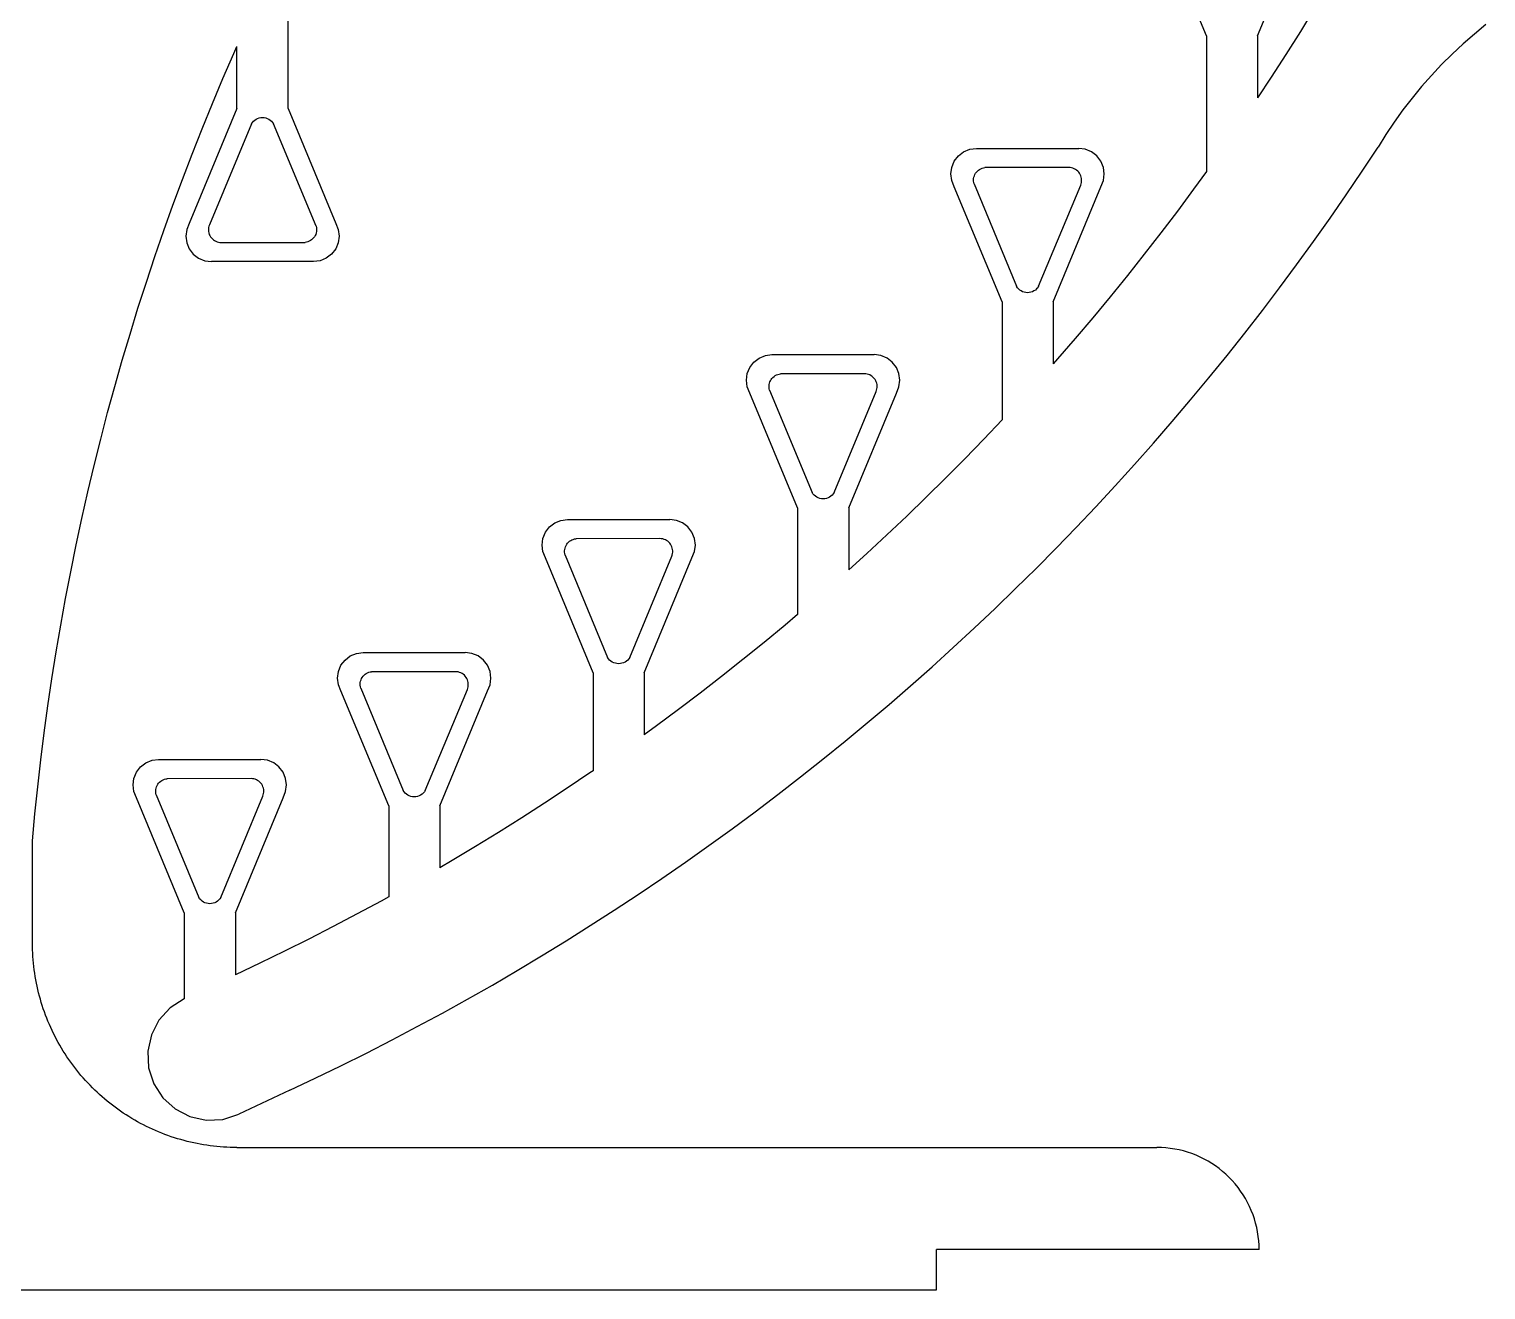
# Model space of a CAD drawing. Extents: x -457 to 457, y -182 to 182.
# Drawn here: x -241.8 to -60.8, y -181.5 to -24.8 of the extents above; entities that cross this region are included whole.
import ezdxf

# ---------------------------------------------------------------- set-up
doc = ezdxf.new("R2010")
doc.units = 0
doc.header["$MEASUREMENT"] = 0
doc.layers.get('0').update_dxf_attribs({"linetype": 'CONTINUOUS'})

msp = doc.modelspace()

# ---------------------------------------------------------------- linework, layer by layer
for p, q in [((-95.49, -25.63), (-101.42, -11.34)), ((-89.14, -25.63), (-83.22, -11.34)), ((-209.6, -34.65), (-209.6, -13.5)), ((-82.06, -22.21), (-83.83, -25.09)), ((-83.83, -25.09), (-85.63, -27.95)), ((-60.78, -24.24), (-62.21, -25.42)), ((-216.34, -27.83), (-215.95, -26.94)), ((-215.95, -34.65), (-215.95, -26.94)), ((-95.49, -25.63), (-95.49, -42.5)), ((-89.14, -25.63), (-89.14, -33.33)), ((-63.61, -26.64), (-64.96, -27.9)), ((-62.21, -25.42), (-63.61, -26.64)), ((-217.69, -30.94), (-216.34, -27.83)), ((-85.63, -27.95), (-87.47, -30.79)), ((-64.96, -27.9), (-66.28, -29.21)), ((-67.54, -30.56), (-68.77, -31.95)), ((-66.28, -29.21), (-67.54, -30.56)), ((-219, -34.05), (-217.69, -30.94)), ((-87.47, -30.79), (-89.14, -33.33)), ((-68.77, -31.95), (-69.95, -33.38)), ((-220.27, -37.19), (-219, -34.05)), ((-69.95, -33.38), (-71.08, -34.85)), ((-215.95, -34.65), (-221.87, -48.94)), ((-213.9, -36.23), (-213.74, -36.1)), ((-213.74, -36.1), (-213.57, -35.98)), ((-213.57, -35.98), (-213.38, -35.89)), ((-213.38, -35.89), (-213.18, -35.82)), ((-213.18, -35.82), (-212.98, -35.78)), ((-212.98, -35.78), (-212.77, -35.77)), ((-212.77, -35.77), (-212.57, -35.78)), ((-212.57, -35.78), (-212.36, -35.82)), ((-212.36, -35.82), (-212.17, -35.89)), ((-212.17, -35.89), (-211.98, -35.98)), ((-211.98, -35.98), (-211.81, -36.1)), ((-211.81, -36.1), (-211.65, -36.23)), ((-209.6, -34.65), (-203.67, -48.94)), ((-71.08, -34.85), (-72.16, -36.36)), ((-221.52, -40.33), (-220.27, -37.19)), ((-214.15, -36.56), (-219.37, -49.12)), ((-214.15, -36.56), (-214.03, -36.39)), ((-214.03, -36.39), (-213.9, -36.23)), ((-211.65, -36.23), (-211.51, -36.39)), ((-211.51, -36.39), (-211.4, -36.56)), ((-206.12, -49.29), (-211.4, -36.56)), ((-73.19, -37.9), (-74.17, -39.47)), ((-72.16, -36.36), (-73.19, -37.9)), ((-125.66, -40.05), (-124.89, -39.74)), ((-124.89, -39.74), (-124.07, -39.63)), ((-124.07, -39.63), (-111.37, -39.63)), ((-110.55, -39.74), (-111.37, -39.63)), ((-109.78, -40.05), (-110.55, -39.74)), ((-76.13, -42.44), (-74.17, -39.47)), ((-222.72, -43.49), (-221.52, -40.33)), ((-127.14, -41.98), (-126.82, -41.22)), ((-126.82, -41.22), (-126.31, -40.56)), ((-126.31, -40.56), (-125.66, -40.05)), ((-109.12, -40.56), (-109.78, -40.05)), ((-108.62, -41.22), (-109.12, -40.56)), ((-108.3, -41.98), (-108.62, -41.22)), ((-127.24, -42.8), (-127.14, -41.98)), ((-127.14, -43.63), (-127.24, -42.8)), ((-124.43, -43.53), (-124.42, -43.36)), ((-124.42, -43.36), (-124.38, -43.19)), ((-124.38, -43.19), (-124.33, -43.02)), ((-124.33, -43.02), (-124.26, -42.87)), ((-124.26, -42.87), (-124.17, -42.72)), ((-124.17, -42.72), (-124.07, -42.58)), ((-124.07, -42.58), (-123.95, -42.45)), ((-123.95, -42.45), (-123.82, -42.34)), ((-123.82, -42.34), (-123.67, -42.24)), ((-123.67, -42.24), (-123.52, -42.16)), ((-123.52, -42.16), (-123.36, -42.09)), ((-123.36, -42.09), (-123.19, -42.05)), ((-123.19, -42.05), (-123.02, -42.02)), ((-112.59, -42.01), (-123.02, -42.02)), ((-112.42, -42.02), (-112.59, -42.01)), ((-112.25, -42.05), (-112.42, -42.02)), ((-112.08, -42.1), (-112.25, -42.05)), ((-111.92, -42.16), (-112.08, -42.1)), ((-111.77, -42.24), (-111.92, -42.16)), ((-111.62, -42.34), (-111.77, -42.24)), ((-111.49, -42.45), (-111.62, -42.34)), ((-111.37, -42.58), (-111.49, -42.45)), ((-111.27, -42.72), (-111.37, -42.58)), ((-111.18, -42.87), (-111.27, -42.72)), ((-111.11, -43.03), (-111.18, -42.87)), ((-111.06, -43.19), (-111.11, -43.03)), ((-111.02, -43.36), (-111.06, -43.19)), ((-111, -43.53), (-111.02, -43.36)), ((-108.19, -42.8), (-108.3, -41.98)), ((-108.3, -43.63), (-108.19, -42.8)), ((-95.49, -42.5), (-97.09, -44.7)), ((-78.12, -45.38), (-76.13, -42.44)), ((-223.89, -46.67), (-222.72, -43.49)), ((-126.82, -44.39), (-127.14, -43.63)), ((-120.89, -58.68), (-126.82, -44.39)), ((-124.43, -43.7), (-124.43, -43.53)), ((-124.41, -43.88), (-124.43, -43.7)), ((-124.37, -44.04), (-124.41, -43.88)), ((-124.37, -44.04), (-119.09, -56.77)), ((-116.34, -56.77), (-111.12, -44.21)), ((-114.54, -58.68), (-108.62, -44.39)), ((-111.12, -44.21), (-111.07, -44.05)), ((-111.07, -44.05), (-111.03, -43.88)), ((-111.03, -43.88), (-111, -43.71)), ((-111, -43.71), (-111, -43.53)), ((-108.62, -44.39), (-108.3, -43.63)), ((-97.09, -44.7), (-99.1, -47.42)), ((-225.03, -49.85), (-223.89, -46.67)), ((-80.14, -48.31), (-78.12, -45.38)), ((-99.1, -47.42), (-101.15, -50.11)), ((-82.2, -51.21), (-80.14, -48.31)), ((-226.14, -53.05), (-225.03, -49.85)), ((-222.19, -49.71), (-222.3, -50.53)), ((-222.3, -50.53), (-222.19, -51.35)), ((-221.87, -48.94), (-222.19, -49.71)), ((-219.47, -49.46), (-219.49, -49.63)), ((-219.49, -49.63), (-219.49, -49.8)), ((-219.49, -49.8), (-219.47, -49.97)), ((-219.43, -49.29), (-219.47, -49.46)), ((-219.47, -49.97), (-219.44, -50.14)), ((-219.44, -50.14), (-219.38, -50.31)), ((-219.37, -49.12), (-219.43, -49.29)), ((-219.38, -50.31), (-219.31, -50.47)), ((-219.31, -50.47), (-219.22, -50.61)), ((-219.22, -50.61), (-219.12, -50.75)), ((-206.32, -50.62), (-206.43, -50.75)), ((-206.24, -50.47), (-206.32, -50.62)), ((-206.16, -50.31), (-206.24, -50.47)), ((-206.11, -50.14), (-206.16, -50.31)), ((-206.12, -49.29), (-206.08, -49.46)), ((-206.07, -49.97), (-206.11, -50.14)), ((-206.08, -49.46), (-206.06, -49.63)), ((-206.06, -49.8), (-206.07, -49.97)), ((-206.06, -49.63), (-206.06, -49.8)), ((-203.67, -48.94), (-203.36, -49.71)), ((-203.36, -49.71), (-203.25, -50.53)), ((-203.25, -50.53), (-203.36, -51.35)), ((-101.15, -50.11), (-103.22, -52.79)), ((-222.19, -51.35), (-221.87, -52.12)), ((-221.87, -52.12), (-221.37, -52.77)), ((-219.12, -50.75), (-219, -50.88)), ((-219, -50.88), (-218.87, -50.99)), ((-218.87, -50.99), (-218.73, -51.09)), ((-218.73, -51.09), (-218.57, -51.17)), ((-218.57, -51.17), (-218.41, -51.24)), ((-218.41, -51.24), (-218.25, -51.28)), ((-218.25, -51.28), (-218.08, -51.31)), ((-218.08, -51.31), (-217.9, -51.32)), ((-217.9, -51.32), (-207.47, -51.31)), ((-207.3, -51.28), (-207.47, -51.31)), ((-207.13, -51.24), (-207.3, -51.28)), ((-206.97, -51.17), (-207.13, -51.24)), ((-206.82, -51.09), (-206.97, -51.17)), ((-206.68, -50.99), (-206.82, -51.09)), ((-206.55, -50.88), (-206.68, -50.99)), ((-206.43, -50.75), (-206.55, -50.88)), ((-203.67, -52.12), (-204.18, -52.77)), ((-203.36, -51.35), (-203.67, -52.12)), ((-84.29, -54.09), (-82.2, -51.21)), ((-227.2, -56.26), (-226.14, -53.05)), ((-221.37, -52.77), (-220.71, -53.28)), ((-220.71, -53.28), (-219.95, -53.59)), ((-219.95, -53.59), (-219.12, -53.7)), ((-206.42, -53.7), (-219.12, -53.7)), ((-205.6, -53.59), (-206.42, -53.7)), ((-204.84, -53.28), (-205.6, -53.59)), ((-204.18, -52.77), (-204.84, -53.28)), ((-103.22, -52.79), (-105.32, -55.44)), ((-86.4, -56.94), (-84.29, -54.09)), ((-105.32, -55.44), (-107.46, -58.06)), ((-228.24, -59.48), (-227.2, -56.26)), ((-118.98, -56.94), (-119.09, -56.77)), ((-118.84, -57.1), (-118.98, -56.94)), ((-118.68, -57.23), (-118.84, -57.1)), ((-118.51, -57.35), (-118.68, -57.23)), ((-118.33, -57.44), (-118.51, -57.35)), ((-118.13, -57.51), (-118.33, -57.44)), ((-117.93, -57.55), (-118.13, -57.51)), ((-117.72, -57.56), (-117.93, -57.55)), ((-117.51, -57.55), (-117.72, -57.56)), ((-117.31, -57.51), (-117.51, -57.55)), ((-117.11, -57.44), (-117.31, -57.51)), ((-116.92, -57.35), (-117.11, -57.44)), ((-116.75, -57.23), (-116.92, -57.35)), ((-116.6, -57.1), (-116.75, -57.23)), ((-116.46, -56.94), (-116.6, -57.1)), ((-116.34, -56.77), (-116.46, -56.94)), ((-88.55, -59.78), (-86.4, -56.94)), ((-229.23, -62.71), (-228.24, -59.48)), ((-120.89, -58.68), (-120.89, -73.38)), ((-114.54, -58.68), (-114.54, -66.39)), ((-107.46, -58.06), (-109.62, -60.67)), ((-109.62, -60.67), (-111.81, -63.24)), ((-90.73, -62.59), (-88.55, -59.78)), ((-230.19, -65.96), (-229.23, -62.71)), ((-111.81, -63.24), (-114.02, -65.8)), ((-92.94, -65.37), (-90.73, -62.59)), ((-231.12, -69.21), (-230.19, -65.96)), ((-152.54, -67.62), (-152.22, -66.85)), ((-152.22, -66.85), (-151.71, -66.19)), ((-151.71, -66.19), (-151.06, -65.69)), ((-151.06, -65.69), (-150.29, -65.37)), ((-150.29, -65.37), (-149.47, -65.26)), ((-149.47, -65.26), (-136.77, -65.26)), ((-135.95, -65.37), (-136.77, -65.26)), ((-135.18, -65.69), (-135.95, -65.37)), ((-134.52, -66.19), (-135.18, -65.69)), ((-134.02, -66.85), (-134.52, -66.19)), ((-133.7, -67.62), (-134.02, -66.85)), ((-114.02, -65.8), (-114.54, -66.39)), ((-95.18, -68.13), (-92.94, -65.37)), ((-152.64, -68.44), (-152.54, -67.62)), ((-152.54, -69.26), (-152.64, -68.44)), ((-149.78, -68.82), (-149.73, -68.66)), ((-149.73, -68.66), (-149.66, -68.5)), ((-149.66, -68.5), (-149.57, -68.35)), ((-149.57, -68.35), (-149.47, -68.21)), ((-149.47, -68.21), (-149.35, -68.09)), ((-149.35, -68.09), (-149.22, -67.97)), ((-149.22, -67.97), (-149.07, -67.87)), ((-149.07, -67.87), (-148.92, -67.79)), ((-148.92, -67.79), (-148.76, -67.73)), ((-148.76, -67.73), (-148.59, -67.68)), ((-148.59, -67.68), (-148.42, -67.65)), ((-137.99, -67.65), (-148.42, -67.65)), ((-137.82, -67.66), (-137.99, -67.65)), ((-137.65, -67.68), (-137.82, -67.66)), ((-137.48, -67.73), (-137.65, -67.68)), ((-137.32, -67.79), (-137.48, -67.73)), ((-137.17, -67.88), (-137.32, -67.79)), ((-137.02, -67.97), (-137.17, -67.88)), ((-136.89, -68.09), (-137.02, -67.97)), ((-136.77, -68.21), (-136.89, -68.09)), ((-136.67, -68.35), (-136.77, -68.21)), ((-136.58, -68.5), (-136.67, -68.35)), ((-136.51, -68.66), (-136.58, -68.5)), ((-136.46, -68.82), (-136.51, -68.66)), ((-133.59, -68.44), (-133.7, -67.62)), ((-133.7, -69.26), (-133.59, -68.44)), ((-97.46, -70.87), (-95.18, -68.13)), ((-232.01, -72.47), (-231.12, -69.21)), ((-152.22, -70.03), (-152.54, -69.26)), ((-146.29, -84.31), (-152.22, -70.03)), ((-149.83, -69.16), (-149.82, -68.99)), ((-149.83, -69.34), (-149.83, -69.16)), ((-149.81, -69.51), (-149.83, -69.34)), ((-149.82, -68.99), (-149.78, -68.82)), ((-149.77, -69.68), (-149.81, -69.51)), ((-149.77, -69.68), (-144.49, -82.4)), ((-141.74, -82.4), (-136.52, -69.84)), ((-139.94, -84.31), (-134.02, -70.03)), ((-136.52, -69.84), (-136.47, -69.68)), ((-136.47, -69.68), (-136.43, -69.51)), ((-136.42, -68.99), (-136.46, -68.82)), ((-136.43, -69.51), (-136.4, -69.34)), ((-136.4, -69.17), (-136.42, -68.99)), ((-136.4, -69.34), (-136.4, -69.17)), ((-134.02, -70.03), (-133.7, -69.26)), ((-99.76, -73.58), (-97.46, -70.87)), ((-232.87, -75.75), (-232.01, -72.47)), ((-120.89, -73.38), (-123.16, -75.77)), ((-102.09, -76.27), (-99.76, -73.58)), ((-233.69, -79.03), (-232.87, -75.75)), ((-123.16, -75.77), (-125.52, -78.2)), ((-104.45, -78.93), (-102.09, -76.27)), ((-234.47, -82.32), (-233.69, -79.03)), ((-125.52, -78.2), (-127.9, -80.61)), ((-106.83, -81.56), (-104.45, -78.93)), ((-127.9, -80.61), (-130.3, -82.99)), ((-235.22, -85.62), (-234.47, -82.32)), ((-144.38, -82.58), (-144.49, -82.4)), ((-144.24, -82.73), (-144.38, -82.58)), ((-144.08, -82.87), (-144.24, -82.73)), ((-143.91, -82.98), (-144.08, -82.87)), ((-143.73, -83.08), (-143.91, -82.98)), ((-143.53, -83.14), (-143.73, -83.08)), ((-143.33, -83.18), (-143.53, -83.14)), ((-143.12, -83.2), (-143.33, -83.18)), ((-142.91, -83.18), (-143.12, -83.2)), ((-142.71, -83.14), (-142.91, -83.18)), ((-142.51, -83.08), (-142.71, -83.14)), ((-142.32, -82.98), (-142.51, -83.08)), ((-142.15, -82.87), (-142.32, -82.98)), ((-142, -82.73), (-142.15, -82.87)), ((-141.86, -82.58), (-142, -82.73)), ((-141.74, -82.4), (-141.86, -82.58)), ((-130.3, -82.99), (-132.73, -85.34)), ((-109.25, -84.17), (-106.83, -81.56)), ((-146.29, -84.31), (-146.29, -97.56)), ((-139.94, -84.31), (-139.94, -92.02)), ((-111.7, -86.75), (-109.25, -84.17)), ((-235.93, -88.92), (-235.22, -85.62)), ((-177.62, -87.34), (-177.11, -86.68)), ((-177.11, -86.68), (-176.46, -86.18)), ((-176.46, -86.18), (-175.69, -85.86)), ((-175.69, -85.86), (-174.87, -85.75)), ((-174.87, -85.75), (-162.17, -85.75)), ((-161.35, -85.86), (-162.17, -85.75)), ((-160.58, -86.18), (-161.35, -85.86)), ((-159.92, -86.68), (-160.58, -86.18)), ((-159.42, -87.34), (-159.92, -86.68)), ((-132.73, -85.34), (-135.19, -87.66)), ((-114.17, -89.31), (-111.7, -86.75)), ((-178.04, -88.93), (-177.94, -88.1)), ((-177.94, -88.1), (-177.62, -87.34)), ((-174.87, -88.7), (-174.75, -88.57)), ((-174.75, -88.57), (-174.62, -88.46)), ((-174.62, -88.46), (-174.47, -88.36)), ((-174.47, -88.36), (-174.32, -88.28)), ((-174.32, -88.28), (-174.16, -88.22)), ((-174.16, -88.22), (-173.99, -88.17)), ((-173.99, -88.17), (-173.82, -88.14)), ((-163.39, -88.13), (-173.82, -88.14)), ((-163.22, -88.14), (-163.39, -88.13)), ((-163.05, -88.17), (-163.22, -88.14)), ((-162.88, -88.22), (-163.05, -88.17)), ((-162.72, -88.28), (-162.88, -88.22)), ((-162.57, -88.36), (-162.72, -88.28)), ((-162.42, -88.46), (-162.57, -88.36)), ((-162.29, -88.58), (-162.42, -88.46)), ((-162.17, -88.7), (-162.29, -88.58)), ((-159.1, -88.1), (-159.42, -87.34)), ((-158.99, -88.93), (-159.1, -88.1)), ((-135.19, -87.66), (-137.67, -89.96)), ((-236.6, -92.24), (-235.93, -88.92)), ((-177.94, -89.75), (-178.04, -88.93)), ((-177.62, -90.51), (-177.94, -89.75)), ((-175.23, -89.65), (-175.22, -89.48)), ((-175.23, -89.83), (-175.23, -89.65)), ((-175.21, -90), (-175.23, -89.83)), ((-175.22, -89.48), (-175.18, -89.31)), ((-175.17, -90.17), (-175.21, -90)), ((-175.18, -89.31), (-175.13, -89.15)), ((-175.17, -90.17), (-169.89, -102.89)), ((-175.13, -89.15), (-175.06, -88.99)), ((-175.06, -88.99), (-174.97, -88.84)), ((-174.97, -88.84), (-174.87, -88.7)), ((-167.14, -102.89), (-161.92, -90.33)), ((-162.07, -88.84), (-162.17, -88.7)), ((-161.98, -88.99), (-162.07, -88.84)), ((-161.91, -89.15), (-161.98, -88.99)), ((-161.92, -90.33), (-161.87, -90.17)), ((-161.86, -89.31), (-161.91, -89.15)), ((-161.87, -90.17), (-161.83, -90)), ((-161.82, -89.48), (-161.86, -89.31)), ((-161.83, -90), (-161.8, -89.83)), ((-161.8, -89.65), (-161.82, -89.48)), ((-161.8, -89.83), (-161.8, -89.65)), ((-159.42, -90.51), (-159.1, -89.75)), ((-159.1, -89.75), (-158.99, -88.93)), ((-137.67, -89.96), (-139.94, -92.02)), ((-116.67, -91.84), (-114.17, -89.31)), ((-237.24, -95.56), (-236.6, -92.24)), ((-171.69, -104.8), (-177.62, -90.51)), ((-165.34, -104.8), (-159.42, -90.51)), ((-119.2, -94.34), (-116.67, -91.84)), ((-237.84, -98.89), (-237.24, -95.56)), ((-121.76, -96.81), (-119.2, -94.34)), ((-146.29, -97.56), (-147.84, -98.88)), ((-124.34, -99.25), (-121.76, -96.81)), ((-238.41, -102.22), (-237.84, -98.89)), ((-147.84, -98.88), (-150.45, -101.04)), ((-126.95, -101.67), (-124.34, -99.25)), ((-150.45, -101.04), (-153.08, -103.17)), ((-238.94, -105.57), (-238.41, -102.22)), ((-202.51, -103.22), (-201.86, -102.71)), ((-201.86, -102.71), (-201.09, -102.4)), ((-201.09, -102.4), (-200.27, -102.29)), ((-200.27, -102.29), (-187.57, -102.29)), ((-186.75, -102.4), (-187.57, -102.29)), ((-185.98, -102.71), (-186.75, -102.4)), ((-185.32, -103.22), (-185.98, -102.71)), ((-169.78, -103.06), (-169.89, -102.89)), ((-169.64, -103.22), (-169.78, -103.06)), ((-167.26, -103.06), (-167.4, -103.22)), ((-167.14, -102.89), (-167.26, -103.06)), ((-129.58, -104.06), (-126.95, -101.67)), ((-203.44, -105.46), (-203.34, -104.64)), ((-203.34, -104.64), (-203.02, -103.88)), ((-203.02, -103.88), (-202.51, -103.22)), ((-200.02, -105), (-199.87, -104.9)), ((-199.87, -104.9), (-199.72, -104.82)), ((-199.72, -104.82), (-199.56, -104.75)), ((-199.56, -104.75), (-199.39, -104.71)), ((-199.39, -104.71), (-199.22, -104.68)), ((-188.79, -104.67), (-199.22, -104.68)), ((-188.62, -104.68), (-188.79, -104.67)), ((-188.45, -104.71), (-188.62, -104.68)), ((-188.28, -104.76), (-188.45, -104.71)), ((-188.12, -104.82), (-188.28, -104.76)), ((-187.97, -104.9), (-188.12, -104.82)), ((-187.82, -105), (-187.97, -104.9)), ((-184.82, -103.88), (-185.32, -103.22)), ((-184.5, -104.64), (-184.82, -103.88)), ((-184.39, -105.46), (-184.5, -104.64)), ((-171.69, -104.8), (-171.69, -116.99)), ((-169.48, -103.36), (-169.64, -103.22)), ((-169.31, -103.47), (-169.48, -103.36)), ((-169.13, -103.56), (-169.31, -103.47)), ((-168.93, -103.63), (-169.13, -103.56)), ((-168.73, -103.67), (-168.93, -103.63)), ((-168.52, -103.68), (-168.73, -103.67)), ((-168.31, -103.67), (-168.52, -103.68)), ((-168.11, -103.63), (-168.31, -103.67)), ((-167.91, -103.56), (-168.11, -103.63)), ((-167.72, -103.47), (-167.91, -103.56)), ((-167.55, -103.36), (-167.72, -103.47)), ((-167.4, -103.22), (-167.55, -103.36)), ((-165.34, -104.8), (-165.34, -112.51)), ((-153.08, -103.17), (-155.73, -105.27)), ((-132.25, -106.42), (-129.58, -104.06)), ((-239.43, -108.91), (-238.94, -105.57)), ((-203.34, -106.29), (-203.44, -105.46)), ((-203.02, -107.05), (-203.34, -106.29)), ((-200.63, -106.19), (-200.62, -106.02)), ((-200.63, -106.36), (-200.63, -106.19)), ((-200.61, -106.54), (-200.63, -106.36)), ((-200.62, -106.02), (-200.58, -105.85)), ((-200.57, -106.7), (-200.61, -106.54)), ((-200.58, -105.85), (-200.53, -105.68)), ((-200.57, -106.7), (-195.29, -119.43)), ((-200.53, -105.68), (-200.46, -105.53)), ((-200.46, -105.53), (-200.37, -105.38)), ((-200.37, -105.38), (-200.27, -105.24)), ((-200.27, -105.24), (-200.15, -105.11)), ((-200.15, -105.11), (-200.02, -105)), ((-187.69, -105.11), (-187.82, -105)), ((-187.57, -105.24), (-187.69, -105.11)), ((-187.47, -105.38), (-187.57, -105.24)), ((-187.38, -105.53), (-187.47, -105.38)), ((-187.31, -105.68), (-187.38, -105.53)), ((-187.32, -106.87), (-187.27, -106.71)), ((-187.26, -105.85), (-187.31, -105.68)), ((-187.27, -106.71), (-187.23, -106.54)), ((-187.22, -106.02), (-187.26, -105.85)), ((-187.23, -106.54), (-187.2, -106.36)), ((-187.2, -106.19), (-187.22, -106.02)), ((-187.2, -106.36), (-187.2, -106.19)), ((-184.82, -107.05), (-184.5, -106.29)), ((-184.5, -106.29), (-184.39, -105.46)), ((-155.73, -105.27), (-158.4, -107.34)), ((-134.93, -108.75), (-132.25, -106.42)), ((-197.09, -121.34), (-203.02, -107.05)), ((-192.54, -119.43), (-187.32, -106.87)), ((-190.74, -121.34), (-184.82, -107.05)), ((-158.4, -107.34), (-161.1, -109.39)), ((-239.89, -112.26), (-239.43, -108.91)), ((-161.1, -109.39), (-163.81, -111.4)), ((-137.64, -111.04), (-134.93, -108.75)), ((-163.81, -111.4), (-165.34, -112.51)), ((-140.38, -113.31), (-137.64, -111.04)), ((-240.31, -115.62), (-239.89, -112.26)), ((-143.14, -115.55), (-140.38, -113.31)), ((-240.69, -118.98), (-240.31, -115.62)), ((-227.26, -116), (-226.49, -115.69)), ((-226.49, -115.69), (-225.67, -115.58)), ((-225.67, -115.58), (-212.97, -115.58)), ((-212.15, -115.69), (-212.97, -115.58)), ((-211.38, -116), (-212.15, -115.69)), ((-145.93, -117.76), (-143.14, -115.55)), ((-228.74, -117.93), (-228.42, -117.17)), ((-228.42, -117.17), (-227.91, -116.51)), ((-227.91, -116.51), (-227.26, -116)), ((-210.72, -116.51), (-211.38, -116)), ((-210.22, -117.17), (-210.72, -116.51)), ((-209.9, -117.93), (-210.22, -117.17)), ((-172.1, -117.26), (-174.9, -119.16)), ((-171.69, -116.99), (-172.1, -117.26)), ((-241.04, -122.35), (-240.69, -118.98)), ((-228.84, -118.75), (-228.74, -117.93)), ((-228.74, -119.57), (-228.84, -118.75)), ((-226.03, -119.48), (-226.02, -119.31)), ((-226.02, -119.31), (-225.98, -119.14)), ((-225.98, -119.14), (-225.93, -118.97)), ((-225.93, -118.97), (-225.86, -118.81)), ((-225.86, -118.81), (-225.77, -118.67)), ((-225.77, -118.67), (-225.67, -118.53)), ((-225.67, -118.53), (-225.55, -118.4)), ((-225.55, -118.4), (-225.42, -118.29)), ((-225.42, -118.29), (-225.27, -118.19)), ((-225.27, -118.19), (-225.12, -118.11)), ((-225.12, -118.11), (-224.96, -118.04)), ((-224.96, -118.04), (-224.79, -118)), ((-224.79, -118), (-224.62, -117.97)), ((-214.19, -117.96), (-224.62, -117.97)), ((-214.02, -117.97), (-214.19, -117.96)), ((-213.85, -118), (-214.02, -117.97)), ((-213.68, -118.04), (-213.85, -118)), ((-213.52, -118.11), (-213.68, -118.04)), ((-213.37, -118.19), (-213.52, -118.11)), ((-213.22, -118.29), (-213.37, -118.19)), ((-213.09, -118.4), (-213.22, -118.29)), ((-212.97, -118.53), (-213.09, -118.4)), ((-212.87, -118.67), (-212.97, -118.53)), ((-212.78, -118.82), (-212.87, -118.67)), ((-212.71, -118.97), (-212.78, -118.82)), ((-212.66, -119.14), (-212.71, -118.97)), ((-212.62, -119.31), (-212.66, -119.14)), ((-212.6, -119.48), (-212.62, -119.31)), ((-209.79, -118.75), (-209.9, -117.93)), ((-209.9, -119.57), (-209.79, -118.75)), ((-195.18, -119.6), (-195.29, -119.43)), ((-192.54, -119.43), (-192.66, -119.6)), ((-174.9, -119.16), (-177.72, -121.02)), ((-148.74, -119.94), (-145.93, -117.76)), ((-228.42, -120.34), (-228.74, -119.57)), ((-222.49, -134.63), (-228.42, -120.34)), ((-226.03, -119.65), (-226.03, -119.48)), ((-226.01, -119.82), (-226.03, -119.65)), ((-225.97, -119.99), (-226.01, -119.82)), ((-225.97, -119.99), (-220.69, -132.72)), ((-217.94, -132.72), (-212.72, -120.16)), ((-216.14, -134.63), (-210.22, -120.34)), ((-212.72, -120.16), (-212.67, -119.99)), ((-212.67, -119.99), (-212.63, -119.83)), ((-212.63, -119.83), (-212.6, -119.65)), ((-212.6, -119.65), (-212.6, -119.48)), ((-210.22, -120.34), (-209.9, -119.57)), ((-195.04, -119.76), (-195.18, -119.6)), ((-194.88, -119.89), (-195.04, -119.76)), ((-194.71, -120.01), (-194.88, -119.89)), ((-194.53, -120.1), (-194.71, -120.01)), ((-194.33, -120.17), (-194.53, -120.1)), ((-194.13, -120.21), (-194.33, -120.17)), ((-193.92, -120.22), (-194.13, -120.21)), ((-193.71, -120.21), (-193.92, -120.22)), ((-193.51, -120.17), (-193.71, -120.21)), ((-193.31, -120.1), (-193.51, -120.17)), ((-193.12, -120.01), (-193.31, -120.1)), ((-192.95, -119.89), (-193.12, -120.01)), ((-192.8, -119.76), (-192.95, -119.89)), ((-192.66, -119.6), (-192.8, -119.76)), ((-177.72, -121.02), (-180.57, -122.85)), ((-151.57, -122.09), (-148.74, -119.94)), ((-241.35, -125.71), (-241.04, -122.35)), ((-197.09, -121.34), (-197.09, -132.65)), ((-190.74, -121.34), (-190.74, -129.05)), ((-180.57, -122.85), (-183.43, -124.65)), ((-154.43, -124.21), (-151.57, -122.09)), ((-183.43, -124.65), (-186.31, -126.42)), ((-157.31, -126.29), (-154.43, -124.21)), ((-241.35, -138.41), (-241.35, -125.71)), ((-186.31, -126.42), (-189.22, -128.16)), ((-160.21, -128.35), (-157.31, -126.29)), ((-189.22, -128.16), (-190.74, -129.05)), ((-163.14, -130.37), (-160.21, -128.35)), ((-166.09, -132.36), (-163.14, -130.37)), ((-220.58, -132.89), (-220.69, -132.72)), ((-220.44, -133.05), (-220.58, -132.89)), ((-220.28, -133.18), (-220.44, -133.05)), ((-220.11, -133.3), (-220.28, -133.18)), ((-219.93, -133.39), (-220.11, -133.3)), ((-219.73, -133.46), (-219.93, -133.39)), ((-219.53, -133.5), (-219.73, -133.46)), ((-219.32, -133.51), (-219.53, -133.5)), ((-219.11, -133.5), (-219.32, -133.51)), ((-218.91, -133.46), (-219.11, -133.5)), ((-218.71, -133.39), (-218.91, -133.46)), ((-218.52, -133.3), (-218.71, -133.39)), ((-218.35, -133.18), (-218.52, -133.3)), ((-218.2, -133.05), (-218.35, -133.18)), ((-218.06, -132.89), (-218.2, -133.05)), ((-217.94, -132.72), (-218.06, -132.89)), ((-198.04, -133.18), (-201.01, -134.79)), ((-197.09, -132.65), (-198.04, -133.18)), ((-169.06, -134.32), (-166.09, -132.36)), ((-222.49, -134.63), (-222.49, -145.33)), ((-216.14, -134.63), (-216.14, -142.34)), ((-201.01, -134.79), (-204, -136.36)), ((-172.05, -136.24), (-169.06, -134.32)), ((-204, -136.36), (-207.01, -137.91)), ((-175.06, -138.14), (-172.05, -136.24)), ((-241.35, -138.83), (-241.35, -138.41)), ((-241.34, -139.25), (-241.35, -138.83)), ((-241.32, -139.66), (-241.34, -139.25)), ((-207.01, -137.91), (-210.04, -139.42)), ((-178.09, -140), (-175.06, -138.14)), ((-241.29, -140.08), (-241.32, -139.66)), ((-241.26, -140.49), (-241.29, -140.08)), ((-241.23, -140.9), (-241.26, -140.49)), ((-241.18, -141.32), (-241.23, -140.9)), ((-213.08, -140.89), (-216.14, -142.34)), ((-210.04, -139.42), (-213.08, -140.89)), ((-181.14, -141.82), (-178.09, -140)), ((-241.13, -141.73), (-241.18, -141.32)), ((-241.07, -142.14), (-241.13, -141.73)), ((-241.01, -142.55), (-241.07, -142.14)), ((-240.94, -142.96), (-241.01, -142.55)), ((-240.86, -143.37), (-240.94, -142.96)), ((-184.21, -143.62), (-181.14, -141.82)), ((-240.78, -143.78), (-240.86, -143.37)), ((-240.69, -144.18), (-240.78, -143.78)), ((-240.59, -144.59), (-240.69, -144.18)), ((-240.48, -144.99), (-240.59, -144.59)), ((-187.3, -145.38), (-184.21, -143.62)), ((-240.37, -145.39), (-240.48, -144.99)), ((-240.26, -145.79), (-240.37, -145.39)), ((-240.13, -146.18), (-240.26, -145.79)), ((-240, -146.58), (-240.13, -146.18)), ((-239.86, -146.97), (-240, -146.58)), ((-224.24, -146.46), (-225.63, -147.99)), ((-222.49, -145.33), (-224.24, -146.46)), ((-190.41, -147.1), (-187.3, -145.38)), ((-239.72, -147.36), (-239.86, -146.97)), ((-239.57, -147.75), (-239.72, -147.36)), ((-239.42, -148.13), (-239.57, -147.75)), ((-239.25, -148.52), (-239.42, -148.13)), ((-225.63, -147.99), (-226.58, -149.83)), ((-193.54, -148.79), (-190.41, -147.1)), ((-239.08, -148.9), (-239.25, -148.52)), ((-238.91, -149.27), (-239.08, -148.9)), ((-238.73, -149.65), (-238.91, -149.27)), ((-238.54, -150.02), (-238.73, -149.65)), ((-238.35, -150.39), (-238.54, -150.02)), ((-226.58, -149.83), (-227.02, -151.86)), ((-196.68, -150.45), (-193.54, -148.79)), ((-238.15, -150.75), (-238.35, -150.39)), ((-237.95, -151.11), (-238.15, -150.75)), ((-237.74, -151.47), (-237.95, -151.11)), ((-237.52, -151.83), (-237.74, -151.47)), ((-237.3, -152.18), (-237.52, -151.83)), ((-227.02, -151.86), (-226.92, -153.93)), ((-199.85, -152.07), (-196.68, -150.45)), ((-237.07, -152.53), (-237.3, -152.18)), ((-236.83, -152.87), (-237.07, -152.53)), ((-236.6, -153.21), (-236.83, -152.87)), ((-236.35, -153.55), (-236.6, -153.21)), ((-236.1, -153.88), (-236.35, -153.55)), ((-206.23, -155.21), (-203.03, -153.66)), ((-203.03, -153.66), (-199.85, -152.07)), ((-235.84, -154.2), (-236.1, -153.88)), ((-235.58, -154.53), (-235.84, -154.2)), ((-235.32, -154.85), (-235.58, -154.53)), ((-235.05, -155.16), (-235.32, -154.85)), ((-234.77, -155.47), (-235.05, -155.16)), ((-234.49, -155.78), (-234.77, -155.47)), ((-226.92, -153.93), (-226.28, -155.9)), ((-209.37, -156.69), (-206.23, -155.21)), ((-234.2, -156.08), (-234.49, -155.78)), ((-233.91, -156.38), (-234.2, -156.08)), ((-233.61, -156.67), (-233.91, -156.38)), ((-233.31, -156.95), (-233.61, -156.67)), ((-233.01, -157.23), (-233.31, -156.95)), ((-232.7, -157.51), (-233.01, -157.23)), ((-226.28, -155.9), (-225.16, -157.64)), ((-209.37, -156.69), (-215.72, -159.69)), ((-232.38, -157.78), (-232.7, -157.51)), ((-232.06, -158.05), (-232.38, -157.78)), ((-231.74, -158.31), (-232.06, -158.05)), ((-231.41, -158.57), (-231.74, -158.31)), ((-231.08, -158.82), (-231.41, -158.57)), ((-230.74, -159.06), (-231.08, -158.82)), ((-230.4, -159.3), (-230.74, -159.06)), ((-225.16, -157.64), (-223.63, -159.03)), ((-223.63, -159.03), (-221.79, -159.98)), ((-230.06, -159.53), (-230.4, -159.3)), ((-229.71, -159.76), (-230.06, -159.53)), ((-229.36, -159.98), (-229.71, -159.76)), ((-229.01, -160.2), (-229.36, -159.98)), ((-228.65, -160.41), (-229.01, -160.2)), ((-228.29, -160.62), (-228.65, -160.41)), ((-227.92, -160.82), (-228.29, -160.62)), ((-227.55, -161.01), (-227.92, -160.82)), ((-227.18, -161.2), (-227.55, -161.01)), ((-221.79, -159.98), (-219.76, -160.42)), ((-219.76, -160.42), (-217.69, -160.32)), ((-217.69, -160.32), (-215.72, -159.69)), ((-226.81, -161.38), (-227.18, -161.2)), ((-226.43, -161.55), (-226.81, -161.38)), ((-226.05, -161.72), (-226.43, -161.55)), ((-225.67, -161.88), (-226.05, -161.72)), ((-225.28, -162.04), (-225.67, -161.88)), ((-224.9, -162.19), (-225.28, -162.04)), ((-224.51, -162.33), (-224.9, -162.19)), ((-224.11, -162.47), (-224.51, -162.33)), ((-223.72, -162.6), (-224.11, -162.47)), ((-223.32, -162.72), (-223.72, -162.6)), ((-222.92, -162.84), (-223.32, -162.72)), ((-222.52, -162.95), (-222.92, -162.84)), ((-222.12, -163.05), (-222.52, -162.95)), ((-221.72, -163.15), (-222.12, -163.05)), ((-221.31, -163.24), (-221.72, -163.15)), ((-220.9, -163.33), (-221.31, -163.24)), ((-220.5, -163.4), (-220.9, -163.33)), ((-220.09, -163.48), (-220.5, -163.4)), ((-219.68, -163.54), (-220.09, -163.48)), ((-219.26, -163.6), (-219.68, -163.54)), ((-218.85, -163.65), (-219.26, -163.6)), ((-218.44, -163.69), (-218.85, -163.65)), ((-218.02, -163.73), (-218.44, -163.69)), ((-217.61, -163.76), (-218.02, -163.73)), ((-217.2, -163.78), (-217.61, -163.76)), ((-216.78, -163.8), (-217.2, -163.78)), ((-216.36, -163.81), (-216.78, -163.8)), ((-215.95, -163.81), (-216.36, -163.81)), ((-215.95, -163.81), (-101.65, -163.81)), ((-101.09, -163.83), (-101.65, -163.81)), ((-100.54, -163.86), (-101.09, -163.83)), ((-99.99, -163.92), (-100.54, -163.86)), ((-99.44, -164.01), (-99.99, -163.92)), ((-98.9, -164.12), (-99.44, -164.01)), ((-98.36, -164.25), (-98.9, -164.12)), ((-97.83, -164.4), (-98.36, -164.25)), ((-97.31, -164.58), (-97.83, -164.4)), ((-96.79, -164.78), (-97.31, -164.58)), ((-96.28, -165), (-96.79, -164.78)), ((-95.78, -165.25), (-96.28, -165)), ((-95.3, -165.52), (-95.78, -165.25)), ((-94.83, -165.8), (-95.3, -165.52)), ((-94.36, -166.11), (-94.83, -165.8)), ((-93.92, -166.44), (-94.36, -166.11)), ((-93.49, -166.79), (-93.92, -166.44)), ((-93.07, -167.15), (-93.49, -166.79)), ((-92.67, -167.53), (-93.07, -167.15)), ((-92.29, -167.93), (-92.67, -167.53)), ((-91.92, -168.35), (-92.29, -167.93)), ((-91.57, -168.78), (-91.92, -168.35)), ((-91.25, -169.23), (-91.57, -168.78)), ((-90.94, -169.69), (-91.25, -169.23)), ((-90.65, -170.16), (-90.94, -169.69)), ((-90.38, -170.65), (-90.65, -170.16)), ((-90.14, -171.15), (-90.38, -170.65)), ((-89.92, -171.65), (-90.14, -171.15)), ((-89.71, -172.17), (-89.92, -171.65)), ((-89.54, -172.7), (-89.71, -172.17)), ((-89.38, -173.23), (-89.54, -172.7)), ((-89.25, -173.77), (-89.38, -173.23)), ((-89.14, -174.31), (-89.25, -173.77)), ((-89.06, -174.86), (-89.14, -174.31)), ((-89, -175.41), (-89.06, -174.86)), ((-88.96, -175.96), (-89, -175.41)), ((-88.95, -176.51), (-129.05, -176.51)), ((-129.05, -181.51), (-129.05, -176.51)), ((-88.95, -176.51), (-88.96, -175.96)), ((-251.8, -181.51), (-129.05, -181.51))]:
    msp.add_line(p, q)

doc.saveas('drawing.dxf')
